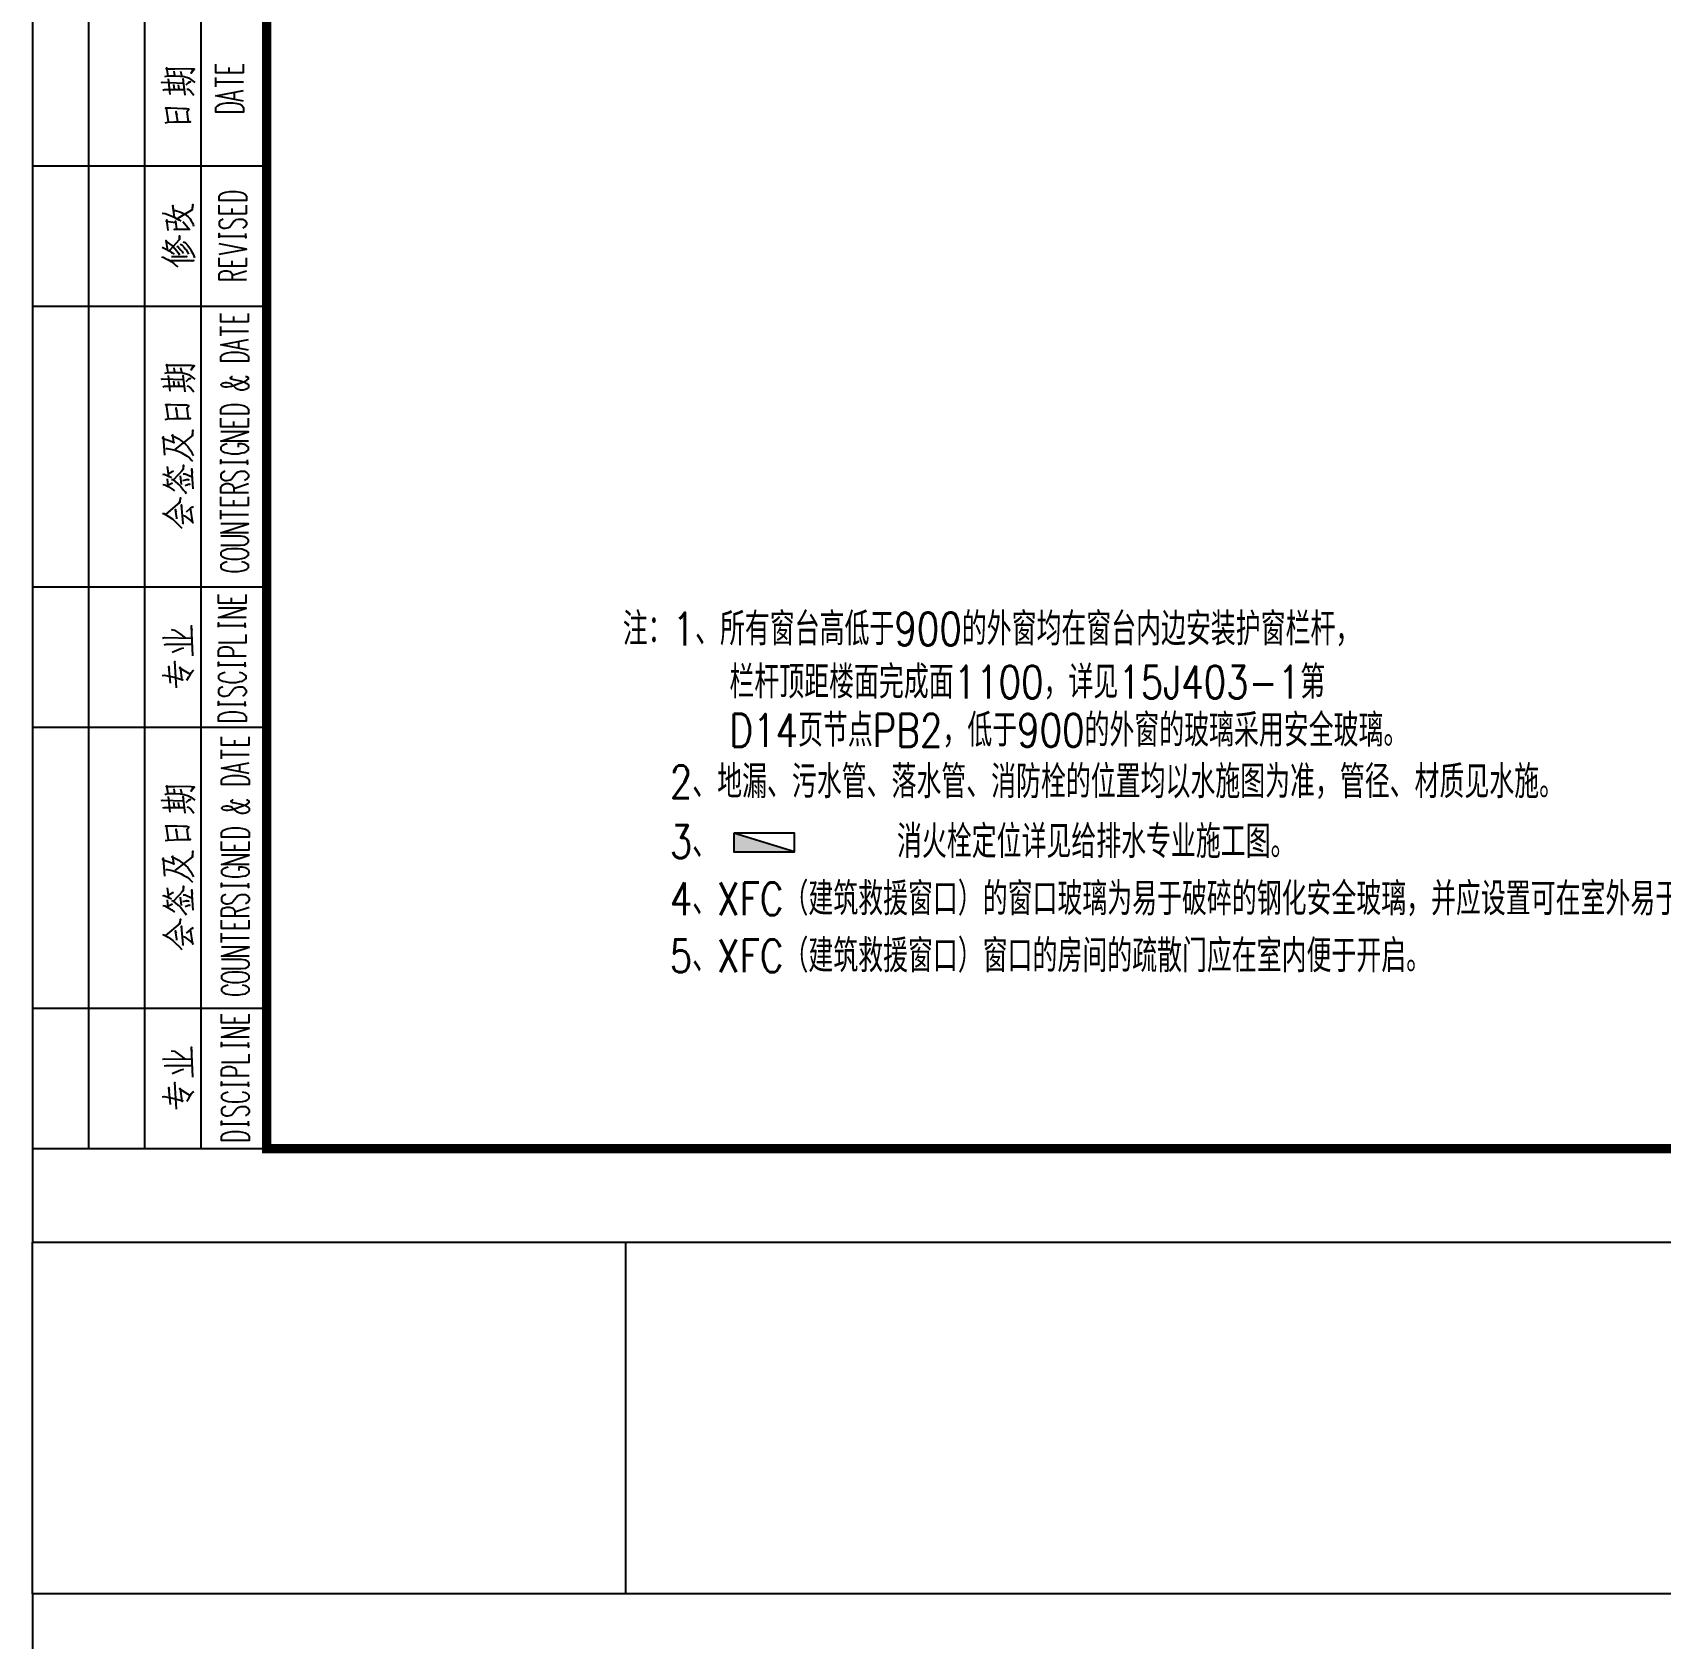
# Model space of a CAD drawing. Extents: x 5904849 to 6011887, y -826029 to -177002.
# Drawn here: x 5904849 to 5922234, y -455331 to -438174 of the extents above; entities that cross this region are included whole.
import ezdxf

# ---------------------------------------------------------------- set-up
doc = ezdxf.new("R2010")
doc.units = 0
doc.header["$LTSCALE"] = 1000
doc.header["$MEASUREMENT"] = 0
doc.layers.get('0').update_dxf_attribs({"linetype": 'CONTINUOUS'})
for name, color, linetype in [('PUB_TITLE', 4, 'CONTINUOUS'), ('WP_F_PJ', 7, 'CONTINUOUS'), ('文字', 11, 'CONTINUOUS')]:
    doc.layers.add(name, color=color, linetype=linetype)
doc.styles.add('HZ1', font='txt.shx', dxfattribs={"bigfont": 'hzdx.shx'})
doc.styles.get("Standard").update_dxf_attribs({"font": 'GBENOR', "bigfont": 'GBCBIG'})

# ---------------------------------------------------------------- blocks, each defined once
blk = doc.blocks.new('$QC001_5')
blk.add_line((-325, 200), (325, 0))
blk.add_lwpolyline([(325, 0), (325, 200), (-325, 200), (-325, 0)], close=True)
blk.add_solid([(-325, 200), (325, 200), (-325, 200), (325, 0)])
at = {"flags": 1}
for tag in ['UNIT', 'WHAT', 'SPEC']:
    blk.add_attdef(tag, (0, 0), '', height=0.001, dxfattribs=at)
blk = doc.blocks.new('A$C04D97144')
for p, q in [((6, 0), (6, 180)), ((12, 0), (12, 180)), ((18, 0), (18, 180)), ((0, 105), (25, 105)), ((0, 90), (25, 90)), ((0, 60), (25, 60)), ((0, 45), (25, 45)), ((0, 15), (25, 15))]:
    blk.add_line(p, q)
blk.add_lwpolyline([(0, 180), (0, 0), (25, 0), (25, 180)], close=True)
for points in [[(14.49, 114.6), (14.34, 115.45), (14.27, 115.36), (15.13, 115.36), (15.19, 115.36), (16.46, 115.39), (16.95, 115.36), (17.23, 115.33), (17.31, 115.31), (16.95, 114.89), (17.2, 115.28)], [(15.19, 114.62), (15.11, 115.11)], [(15.93, 114.57), (15.93, 114.62), (15.85, 115.07)], [(22.54, 114.92), (19.59, 114.92), (19.59, 115.83)], [(21, 114.92), (21, 115.48)], [(22.54, 114.92), (22.54, 115.83)], [(13.75, 113.87), (13.92, 113.91), (16.13, 113.83)], [(13.92, 113.06), (14.09, 113.13), (16.21, 113.13)], [(14.14, 114.51), (14.45, 114.6), (15.08, 114.6), (15.76, 114.57), (16.18, 114.51), (16.64, 114.37), (16.92, 114.2), (17.34, 113.88)], [(14.69, 112.61), (14.52, 114.29)], [(15.16, 113.16), (15.08, 113.66)], [(15.65, 113.17), (15.57, 113.63)], [(16.29, 112.53), (16.07, 114.29), (16.04, 114.2), (16.13, 114.09)], [(16.39, 113.63), (16.72, 113.94), (16.86, 113.94), (16.61, 113.83)], [(16.46, 113.17), (16.61, 113.16), (16.89, 112.92), (17.09, 112.72), (17.23, 112.53)], [(19.59, 113.44), (19.59, 114.43)], [(19.59, 113.94), (22.54, 113.94)], [(22.54, 111.9), (19.59, 112.47), (22.54, 113.03)], [(22.54, 110.72), (19.59, 110.72), (19.59, 111.21), (19.75, 111.41), (20.05, 111.56), (20.3, 111.63), (20.75, 111.7), (21.44, 111.7), (21.85, 111.63), (22.15, 111.56), (22.4, 111.41), (22.54, 111.21), (22.54, 110.72), (22.54, 110.72)], [(21.55, 112.12), (21.55, 112.81)], [(14.17, 109.58), (14.45, 109.64), (15.08, 109.67), (15.73, 109.69), (15.82, 109.69), (16.28, 109.69), (16.86, 109.69), (16.67, 109.69), (16.5, 110.8), (16.7, 111.02), (16.43, 111.08), (16.1, 111.08), (15.44, 111.12), (14.77, 111.13), (14.2, 111.13), (14.28, 111.16), (14.49, 109.67)], [(15.51, 109.69), (15.33, 110.8), (15.3, 110.69), (15.41, 110.42)], [(15.54, 99.35), (15.57, 99.43), (17.09, 100.31), (17.12, 100.84), (17.03, 100.34), (16.86, 100.2)], [(22.86, 101.27), (19.92, 101.27), (19.92, 101.75), (20.06, 101.97), (20.36, 102.11), (20.61, 102.18), (21.07, 102.24), (21.76, 102.24), (22.17, 102.18), (22.47, 102.11), (22.72, 101.97), (22.86, 101.75), (22.86, 101.27), (22.86, 101.27)], [(13.84, 99.93), (14.17, 99.88), (14.63, 99.71), (15.11, 99.49), (15.41, 99.32), (15.65, 99.21), (15.85, 99.08)], [(14.49, 98.06), (14.34, 99.21), (14.27, 99.08), (15.25, 98.94), (15.25, 99.08), (15.36, 98.23), (15.11, 98.19), (15.41, 98.23), (16.7, 98.2)], [(15.16, 99.49), (14.99, 100.76), (14.97, 100.62), (15.02, 100.39)], [(15.11, 100.2), (15.27, 100.2), (15.73, 100.07), (15.99, 99.96), (16.21, 99.85), (16.42, 99.71), (16.61, 99.54), (16.81, 99.35), (16.95, 99.11), (17.09, 98.89), (17.14, 98.72), (17.2, 98.55)], [(22.86, 99.87), (19.92, 99.87), (19.92, 100.78)], [(20.36, 99.3), (20.06, 99.16), (19.92, 98.96), (19.92, 98.67), (20.06, 98.47), (20.36, 98.33), (20.61, 98.33), (20.91, 98.39), (21.07, 98.47), (21.16, 98.61), (21.46, 99.02), (21.62, 99.16), (21.76, 99.24), (22.01, 99.3), (22.47, 99.3), (22.72, 99.16), (22.86, 98.96), (22.86, 98.67), (22.72, 98.47), (22.47, 98.33)], [(21.32, 99.87), (21.32, 100.43)], [(22.86, 99.87), (22.86, 100.78)], [(14.66, 95.91), (14.69, 96.02), (15.71, 97.13), (15.68, 97.5), (15.68, 97.13), (15.57, 96.99)], [(16.81, 98.12), (16.04, 99)], [(19.92, 97.28), (19.92, 97.75), (19.92, 97.48), (22.78, 97.48), (22.78, 97.28), (22.78, 97.75)], [(13.84, 96.29), (14.27, 96.08), (14.6, 95.91), (14.85, 95.72), (14.91, 95.69), (15.11, 95.55)], [(14.38, 96.02), (14.41, 96.14), (14.28, 96.99), (14.23, 96.93), (14.63, 96.65), (14.97, 96.4), (15.19, 96.16), (15.4, 95.91), (15.58, 95.66), (15.71, 95.49)], [(15.41, 96.4), (15.51, 96.36), (15.54, 96.33), (15.76, 96.05), (15.96, 95.83), (16.1, 95.63)], [(15.76, 96.62), (15.87, 96.57), (15.93, 96.54), (16.21, 96.22), (16.24, 96.16), (16.39, 96), (16.53, 95.77), (16.67, 95.55)], [(16.1, 96.88), (16.29, 96.79), (16.57, 96.47), (16.81, 96.19), (16.95, 95.91), (17.12, 95.63), (17.23, 95.38), (17.28, 95.17)], [(19.92, 95.53), (22.86, 96.08), (19.92, 96.65)], [(13.78, 95.27), (13.95, 95.23), (14.41, 94.98), (14.45, 94.98), (14.8, 94.75), (15.08, 94.56), (15.3, 94.35), (15.51, 94.18)], [(14.74, 94.86), (17.23, 94.86), (17, 94.81), (16.57, 94.86)], [(14.83, 95.3), (16.46, 95.3), (16.28, 95.27), (16.13, 95.3)], [(22.86, 94.26), (19.92, 94.26), (19.92, 95.17)], [(21.32, 94.26), (21.32, 94.83)], [(22.86, 94.26), (22.86, 95.17)], [(22.86, 92.8), (19.92, 92.8), (19.92, 93.43), (20.06, 93.63), (20.22, 93.71), (20.47, 93.77), (20.77, 93.77), (21.07, 93.71), (21.16, 93.63), (21.32, 93.43), (21.32, 92.8)], [(21.32, 93.29), (22.86, 93.77)], [(23.05, 88.31), (20.09, 88.31), (20.09, 89.22)], [(21.49, 88.31), (21.49, 88.87)], [(23.05, 88.31), (23.05, 89.22)], [(20.09, 86.83), (20.09, 87.82)], [(20.09, 87.33), (23.05, 87.33)], [(23.05, 85.29), (20.09, 85.86), (23.05, 86.42)], [(22.04, 85.51), (22.04, 86.2)], [(14.49, 82.9), (14.34, 83.77), (14.27, 83.67), (15.13, 83.67), (15.19, 83.67), (16.46, 83.7), (16.95, 83.67), (17.23, 83.64), (17.31, 83.62), (16.95, 83.2), (17.2, 83.59)], [(23.05, 84.11), (20.09, 84.11), (20.09, 84.6), (20.25, 84.8), (20.55, 84.94), (20.8, 85.02), (21.26, 85.09), (21.95, 85.09), (22.34, 85.02), (22.65, 84.94), (22.89, 84.8), (23.05, 84.6), (23.05, 84.11), (23.05, 84.11)], [(13.75, 82.18), (13.92, 82.23), (16.13, 82.15)], [(14.14, 82.82), (14.45, 82.9), (15.08, 82.9), (15.76, 82.89), (16.18, 82.82), (16.64, 82.68), (16.92, 82.51), (17.34, 82.19)], [(14.69, 80.92), (14.52, 82.6)], [(15.16, 81.46), (15.08, 81.97)], [(15.19, 82.93), (15.11, 83.42)], [(15.65, 81.49), (15.57, 81.94)], [(15.93, 82.89), (15.93, 82.93), (15.85, 83.39)], [(16.29, 80.84), (16.07, 82.6), (16.04, 82.51), (16.13, 82.4)], [(16.39, 81.94), (16.72, 82.26), (16.86, 82.26), (16.61, 82.15)], [(21.35, 82.43), (21.26, 82.43), (21.1, 82.35), (21.1, 82.29), (21.26, 82.21), (21.49, 82.15), (22.2, 82.01), (22.65, 81.87), (22.89, 81.72), (23.05, 81.58), (23.05, 81.3), (22.89, 81.17), (22.75, 81.1), (22.5, 81.03), (22.2, 81.03), (21.95, 81.1), (21.79, 81.17), (21.26, 81.66), (21.1, 81.72), (20.8, 81.8), (20.55, 81.8), (20.25, 81.72), (20.09, 81.58), (20.25, 81.44), (20.55, 81.38), (20.8, 81.38), (21.26, 81.44), (21.65, 81.58), (22.65, 81.94), (22.89, 82.08), (23.05, 82.21), (23.05, 82.35), (22.89, 82.43), (22.75, 82.43)], [(13.92, 81.38), (14.09, 81.44), (16.21, 81.44)], [(16.46, 81.49), (16.61, 81.46), (16.89, 81.24), (17.09, 81.03), (17.23, 80.84)], [(14.17, 77.89), (14.45, 77.95), (15.08, 77.98), (15.73, 78), (15.82, 78), (16.28, 78), (16.86, 78), (16.67, 78), (16.5, 79.12), (16.7, 79.34), (16.43, 79.4), (16.1, 79.4), (15.44, 79.43), (14.77, 79.45), (14.2, 79.45), (14.28, 79.48), (14.49, 77.98)], [(15.51, 78), (15.33, 79.12), (15.3, 79.01), (15.41, 78.74)], [(23.05, 78.5), (20.09, 78.5), (20.09, 78.99), (20.25, 79.21), (20.55, 79.35), (20.8, 79.41), (21.26, 79.49), (21.95, 79.49), (22.34, 79.41), (22.65, 79.35), (22.89, 79.21), (23.05, 78.99), (23.05, 78.5), (23.05, 78.5)], [(15.22, 74.69), (17.12, 76.16), (17.12, 76.76), (17.06, 76.23), (17.03, 76.16), (16.81, 75.94)], [(23.05, 77.11), (20.09, 77.11), (20.09, 78.02)], [(23.05, 75.57), (20.09, 75.57), (23.05, 76.56), (20.09, 76.56)], [(21.49, 77.11), (21.49, 77.67)], [(23.05, 77.11), (23.05, 78.02)], [(14.14, 74.09), (14, 76.02), (13.89, 75.88), (14.06, 75.82), (14.6, 75.63), (15.13, 75.42), (15.08, 75.38), (15.08, 75.42), (14.97, 76.24), (14.88, 76.16), (15.19, 76.02), (15.47, 75.88), (15.68, 75.77), (15.85, 75.63), (16.13, 75.42), (16.35, 75.24), (16.57, 75), (16.72, 74.8), (16.89, 74.54), (17.06, 74.26), (17.2, 74.04)], [(14.23, 74.8), (14.38, 74.8), (14.91, 74.69), (15.22, 74.61), (15.54, 74.5), (15.87, 74.36), (16.15, 74.18), (16.5, 73.98), (16.75, 73.79), (16.98, 73.55), (17.09, 73.44)], [(20.8, 75.28), (20.55, 75.22), (20.25, 75.08), (20.09, 74.94), (20.09, 74.65), (20.25, 74.51), (20.55, 74.37), (20.8, 74.31), (21.26, 74.23), (21.95, 74.23), (22.34, 74.31), (22.65, 74.37), (22.89, 74.51), (23.05, 74.65), (23.05, 74.94), (22.89, 75.08), (22.65, 75.22), (22.34, 75.28), (21.95, 75.28), (21.95, 74.94)], [(15.05, 71.43), (16.13, 72.56), (16.13, 73.02), (16.1, 72.56), (15.9, 72.33)], [(20.11, 73.11), (20.11, 73.59), (20.11, 73.32), (22.95, 73.32), (22.95, 73.11), (22.95, 73.59)], [(13.92, 72), (14.06, 72.03), (14.85, 71.69)], [(14.49, 70.73), (14.41, 71.54)], [(14.56, 71.83), (14.42, 72.85)], [(14.6, 72.14), (15.05, 72.39)], [(14.85, 71.48), (14.99, 71.47), (15.51, 71.01), (15.57, 70.98), (15.82, 70.74), (16.13, 70.35), (16.28, 70.16), (16.42, 69.96)], [(15.76, 71.86), (15.87, 70.95)], [(16.04, 71.37), (16.46, 71.48), (16.7, 71.43), (16.39, 71.43)], [(16.07, 72.08), (16.28, 72.08), (17.06, 71.75)], [(17.14, 70.46), (17, 72.63), (17, 72.49), (17.03, 72.17)], [(20.55, 72.35), (20.25, 72.2), (20.09, 72), (20.09, 71.72), (20.25, 71.51), (20.55, 71.37), (20.8, 71.37), (21.1, 71.43), (21.26, 71.51), (21.35, 71.65), (21.65, 72.06), (21.79, 72.2), (21.95, 72.28), (22.2, 72.35), (22.65, 72.35), (22.89, 72.2), (23.05, 72), (23.05, 71.72), (22.89, 71.51), (22.65, 71.37)], [(13.92, 70.95), (14.12, 70.92), (14.55, 70.7), (14.88, 70.49), (15.16, 70.27)], [(14.52, 70.92), (14.94, 71.12)], [(16.28, 70.84), (16.64, 70.98), (16.81, 70.98), (16.57, 70.95)], [(23.05, 70.04), (20.09, 70.04), (20.09, 70.66), (20.25, 70.88), (20.39, 70.95), (20.64, 71.03), (20.94, 71.03), (21.26, 70.95), (21.35, 70.88), (21.49, 70.66), (21.49, 70.04)], [(23.05, 68.7), (20.09, 68.7), (20.09, 69.61)], [(21.49, 70.52), (23.05, 71.03)], [(23.05, 68.7), (23.05, 69.61)], [(13.89, 67.85), (14.03, 67.84), (14.49, 67.57), (14.97, 67.24), (15.27, 66.96), (15.62, 66.61), (15.93, 66.27)], [(14.23, 67.74), (15.76, 69.05), (15.76, 69.08), (15.79, 69.5), (15.71, 69.05), (15.57, 68.87)], [(15.4, 67.27), (15.4, 67.29), (15.4, 67.35), (15.27, 68.26), (15.27, 68.13), (15.33, 67.99)], [(16.04, 66.69), (16.07, 66.82), (15.9, 68.76), (15.87, 68.65), (15.9, 68.54)], [(16.13, 67.63), (16.24, 67.6), (16.78, 67.18), (17.09, 66.93), (17.12, 66.83), (16.86, 68.4), (16.39, 67.99)], [(16.86, 68.4), (17, 68.51), (17.17, 68.59)], [(20.09, 67.24), (20.09, 68.21)], [(21.49, 68.7), (21.49, 69.27)], [(20.09, 67.73), (23.05, 67.73)], [(23.05, 65.76), (20.09, 65.76), (23.05, 66.75), (20.09, 66.75)], [(20.09, 64.44), (22.2, 64.44), (22.65, 64.51), (22.89, 64.65), (23.05, 64.85), (23.05, 64.99), (22.89, 65.21), (22.65, 65.35), (22.2, 65.42), (20.09, 65.42)], [(20.09, 63.39), (20.25, 63.25), (20.55, 63.11), (20.8, 63.05), (21.26, 62.97), (21.95, 62.97), (22.34, 63.05), (22.65, 63.11), (22.89, 63.25), (23.05, 63.39), (23.05, 63.67), (22.89, 63.81), (22.65, 63.94), (22.34, 64.02), (21.95, 64.08), (21.26, 64.08), (20.8, 64.02), (20.55, 63.94), (20.25, 63.81), (20.09, 63.67), (20.09, 63.39), (20.09, 63.39)], [(20.8, 62.68), (20.55, 62.62), (20.25, 62.48), (20.09, 62.34), (20.09, 62.06), (20.25, 61.91), (20.55, 61.77), (20.8, 61.71), (21.26, 61.63), (21.95, 61.63), (22.34, 61.71), (22.65, 61.77), (22.89, 61.91), (23.05, 62.06), (23.05, 62.34), (22.89, 62.48), (22.65, 62.62), (22.34, 62.68)], [(22.81, 58.27), (19.86, 58.27), (19.86, 59.18)], [(22.81, 58.27), (22.81, 59.18)], [(22.81, 56.73), (19.86, 56.73), (22.81, 57.72), (19.86, 57.72)], [(21.26, 58.27), (21.26, 58.83)], [(17.12, 52.63), (16.98, 55.83), (16.95, 55.69), (17, 55.38)], [(19.87, 55.68), (19.87, 56.15), (19.87, 55.88), (22.72, 55.88), (22.72, 55.68), (22.72, 56.15)], [(13.86, 54.53), (14.09, 54.59), (17.03, 54.53)], [(14.8, 55.44), (15.16, 55.38), (15.71, 55.02), (16.28, 54.56)], [(19.86, 54.07), (22.81, 54.07), (22.81, 54.91)], [(14.06, 53.82), (14.31, 53.87), (17.06, 53.87)], [(14.91, 53.02), (15.85, 53.43), (16.15, 53.48)], [(22.81, 52.6), (19.86, 52.6), (19.86, 53.23), (20.01, 53.45), (20.16, 53.51), (20.41, 53.59), (20.86, 53.59), (21.11, 53.51), (21.26, 53.45), (21.41, 53.23), (21.41, 52.6)], [(13.84, 50.54), (14.06, 50.56), (15.11, 50.34), (16.04, 50.08), (15.99, 50.02), (15.79, 51.39), (15.71, 51.36), (16.84, 50.68)], [(14.74, 49.71), (14.55, 51.5), (14.55, 51.39), (14.6, 51.18)], [(15.36, 49.2), (15.19, 52.03), (15.16, 51.89), (15.19, 51.72)], [(16.46, 50.05), (16.7, 50.4), (16.84, 50.62), (16.98, 50.87), (17.09, 51.01), (17.23, 51.11)], [(20.56, 50.85), (20.31, 50.78), (20.01, 50.65), (19.86, 50.51), (19.86, 50.23), (20.01, 50.08), (20.31, 49.94), (20.56, 49.88), (21.02, 49.8), (21.71, 49.8), (22.1, 49.88), (22.42, 49.94), (22.65, 50.08), (22.81, 50.23), (22.81, 50.51), (22.65, 50.65), (22.42, 50.78), (22.1, 50.85)], [(19.87, 51.48), (19.87, 51.95), (19.87, 51.69), (22.72, 51.69), (22.72, 51.48), (22.72, 51.95)], [(20.31, 49.31), (20.01, 49.17), (19.86, 48.97), (19.86, 48.69), (20.01, 48.47), (20.31, 48.34), (20.56, 48.34), (20.86, 48.4), (21.02, 48.47), (21.11, 48.61), (21.41, 49.03), (21.55, 49.17), (21.71, 49.24), (21.96, 49.31), (22.42, 49.31), (22.65, 49.17), (22.81, 48.97), (22.81, 48.69), (22.65, 48.47), (22.42, 48.34)], [(19.87, 47.29), (19.87, 47.74), (19.87, 47.48), (22.72, 47.48), (22.72, 47.29), (22.72, 47.74)], [(22.81, 45.67), (19.86, 45.67), (19.86, 46.16), (20.01, 46.38), (20.31, 46.52), (20.56, 46.58), (21.02, 46.66), (21.71, 46.66), (22.1, 46.58), (22.42, 46.52), (22.65, 46.38), (22.81, 46.16), (22.81, 45.67), (22.81, 45.67)], [(23.13, 43.08), (20.19, 43.08), (20.19, 43.99)], [(21.59, 43.08), (21.59, 43.64)], [(23.13, 43.08), (23.13, 43.99)], [(20.19, 41.62), (20.19, 42.59)], [(20.19, 42.1), (23.13, 42.1)], [(23.13, 40.08), (20.19, 40.63), (23.13, 41.19)], [(22.14, 40.28), (22.14, 40.97)], [(14.49, 37.91), (14.34, 38.76), (14.27, 38.68), (15.13, 38.68), (15.19, 38.68), (16.46, 38.71), (16.95, 38.68), (17.23, 38.65), (17.31, 38.62), (16.95, 38.19), (17.2, 38.59)], [(15.19, 37.94), (15.11, 38.43)], [(15.93, 37.88), (15.93, 37.94), (15.85, 38.4)], [(23.13, 38.88), (20.19, 38.88), (20.19, 39.37), (20.33, 39.58), (20.63, 39.72), (20.88, 39.79), (21.33, 39.86), (22.03, 39.86), (22.43, 39.79), (22.73, 39.72), (22.98, 39.58), (23.13, 39.37), (23.13, 38.88), (23.13, 38.88)], [(13.75, 37.17), (13.92, 37.23), (16.13, 37.14)], [(14.14, 37.83), (14.45, 37.91), (15.08, 37.91), (15.76, 37.88), (16.18, 37.83), (16.64, 37.69), (16.92, 37.52), (17.34, 37.2)], [(14.69, 35.93), (14.52, 37.6)], [(15.16, 36.46), (15.08, 36.98)], [(15.65, 36.5), (15.57, 36.95)], [(16.29, 35.84), (16.07, 37.6), (16.04, 37.52), (16.13, 37.41)], [(16.39, 36.95), (16.72, 37.27), (16.86, 37.27), (16.61, 37.14)], [(21.43, 37.2), (21.33, 37.2), (21.18, 37.12), (21.18, 37.06), (21.33, 36.98), (21.59, 36.92), (22.28, 36.78), (22.73, 36.64), (22.98, 36.5), (23.13, 36.35), (23.13, 36.09), (22.98, 35.95), (22.83, 35.87), (22.58, 35.8), (22.28, 35.8), (22.03, 35.87), (21.88, 35.95), (21.33, 36.43), (21.18, 36.5), (20.88, 36.57), (20.63, 36.57), (20.33, 36.5), (20.19, 36.35), (20.33, 36.21), (20.63, 36.15), (20.88, 36.15), (21.33, 36.21), (21.73, 36.35), (22.73, 36.72), (22.98, 36.86), (23.13, 36.98), (23.13, 37.12), (22.98, 37.2), (22.83, 37.2)], [(13.92, 36.39), (14.09, 36.43), (16.21, 36.43)], [(16.46, 36.5), (16.61, 36.46), (16.89, 36.24), (17.09, 36.04), (17.23, 35.84)], [(14.17, 32.9), (14.45, 32.95), (15.08, 32.98), (15.73, 33.01), (15.82, 33.01), (16.28, 33.01), (16.86, 33.01), (16.67, 33.01), (16.5, 34.11), (16.7, 34.34), (16.43, 34.39), (16.1, 34.39), (15.44, 34.42), (14.77, 34.45), (14.2, 34.45), (14.28, 34.49), (14.49, 32.98)], [(15.51, 33.01), (15.33, 34.11), (15.3, 34), (15.41, 33.75)], [(23.13, 33.28), (20.19, 33.28), (20.19, 33.78), (20.33, 33.98), (20.63, 34.12), (20.88, 34.19), (21.33, 34.27), (22.03, 34.27), (22.43, 34.19), (22.73, 34.12), (22.98, 33.98), (23.13, 33.78), (23.13, 33.28), (23.13, 33.28)], [(15.22, 29.69), (17.12, 31.17), (17.12, 31.77), (17.06, 31.22), (17.03, 31.17), (16.81, 30.93)], [(23.13, 31.88), (20.19, 31.88), (20.19, 32.79)], [(23.13, 30.34), (20.19, 30.34), (23.13, 31.33), (20.19, 31.33)], [(21.59, 31.88), (21.59, 32.44)], [(23.13, 31.88), (23.13, 32.79)], [(14.14, 29.1), (14, 31.03), (13.89, 30.89), (14.06, 30.82), (14.6, 30.62), (15.13, 30.43), (15.08, 30.37), (15.08, 30.43), (14.97, 31.25), (14.88, 31.17), (15.19, 31.03), (15.47, 30.89), (15.68, 30.76), (15.85, 30.62), (16.13, 30.43), (16.35, 30.23), (16.57, 30.01), (16.72, 29.8), (16.89, 29.55), (17.06, 29.27), (17.2, 29.03)], [(14.23, 29.8), (14.38, 29.8), (14.91, 29.69), (15.22, 29.6), (15.54, 29.49), (15.87, 29.35), (16.15, 29.18), (16.5, 28.99), (16.75, 28.78), (16.98, 28.56), (17.09, 28.45)], [(20.88, 30.06), (20.63, 29.99), (20.33, 29.85), (20.19, 29.71), (20.19, 29.43), (20.33, 29.29), (20.63, 29.14), (20.88, 29.08), (21.33, 29.02), (22.03, 29.02), (22.43, 29.08), (22.73, 29.14), (22.98, 29.29), (23.13, 29.43), (23.13, 29.71), (22.98, 29.85), (22.73, 29.99), (22.43, 30.06), (22.03, 30.06), (22.03, 29.71)], [(14.56, 26.83), (14.42, 27.86)], [(15.05, 26.43), (16.13, 27.57), (16.13, 28.01), (16.1, 27.57), (15.9, 27.34)], [(20.19, 27.89), (20.19, 28.36), (20.19, 28.09), (23.05, 28.09), (23.05, 27.89), (23.05, 28.36)], [(13.92, 26.99), (14.06, 27.02), (14.85, 26.69)], [(14.49, 25.72), (14.41, 26.55)], [(14.52, 25.92), (14.94, 26.13)], [(14.6, 27.15), (15.05, 27.4)], [(14.85, 26.49), (14.99, 26.46), (15.51, 26), (15.57, 25.99), (15.82, 25.75), (16.13, 25.36), (16.28, 25.15), (16.42, 24.97)], [(15.76, 26.85), (15.87, 25.95)], [(16.04, 26.38), (16.46, 26.49), (16.7, 26.43), (16.39, 26.43)], [(16.07, 27.09), (16.28, 27.09), (17.06, 26.74)], [(17.14, 25.47), (17, 27.62), (17, 27.48), (17.03, 27.16)], [(20.63, 27.12), (20.33, 26.98), (20.19, 26.77), (20.19, 26.49), (20.33, 26.28), (20.63, 26.14), (20.88, 26.14), (21.18, 26.21), (21.33, 26.28), (21.43, 26.43), (21.73, 26.83), (21.88, 26.98), (22.03, 27.05), (22.28, 27.12), (22.73, 27.12), (22.98, 26.98), (23.13, 26.77), (23.13, 26.49), (22.98, 26.28), (22.73, 26.14)], [(13.92, 25.95), (14.12, 25.92), (14.55, 25.69), (14.88, 25.5), (15.16, 25.26)], [(14.23, 22.75), (15.76, 24.05), (15.76, 24.09), (15.79, 24.51), (15.71, 24.05), (15.57, 23.88)], [(16.28, 25.84), (16.64, 25.99), (16.81, 25.99), (16.57, 25.95)], [(23.13, 24.81), (20.19, 24.81), (20.19, 25.44), (20.33, 25.66), (20.49, 25.72), (20.74, 25.8), (21.04, 25.8), (21.33, 25.72), (21.43, 25.66), (21.59, 25.44), (21.59, 24.81)], [(23.13, 23.49), (20.19, 23.49), (20.19, 24.38)], [(21.59, 25.3), (23.13, 25.8)], [(23.13, 23.49), (23.13, 24.38)], [(13.89, 22.86), (14.03, 22.83), (14.49, 22.58), (14.97, 22.23), (15.27, 21.95), (15.62, 21.62), (15.93, 21.27)], [(15.4, 22.26), (15.4, 22.29), (15.4, 22.36), (15.27, 23.25), (15.27, 23.14), (15.33, 23)], [(16.04, 21.7), (16.07, 21.81), (15.9, 23.77), (15.87, 23.66), (15.9, 23.54)], [(16.13, 22.64), (16.24, 22.61), (16.78, 22.18), (17.09, 21.93), (17.12, 21.84), (16.86, 23.39), (16.39, 23)], [(16.86, 23.39), (17, 23.52), (17.17, 23.6)], [(20.19, 22.01), (20.19, 22.99)], [(21.59, 23.49), (21.59, 24.04)], [(20.19, 22.5), (23.13, 22.5)], [(23.13, 20.54), (20.19, 20.54), (23.13, 21.52), (20.19, 21.52)], [(20.19, 19.22), (22.28, 19.22), (22.73, 19.28), (22.98, 19.42), (23.13, 19.62), (23.13, 19.77), (22.98, 19.99), (22.73, 20.13), (22.28, 20.19), (20.19, 20.19)], [(20.19, 18.16), (20.33, 18.02), (20.63, 17.88), (20.88, 17.82), (21.33, 17.74), (22.03, 17.74), (22.43, 17.82), (22.73, 17.88), (22.98, 18.02), (23.13, 18.16), (23.13, 18.45), (22.98, 18.59), (22.73, 18.73), (22.43, 18.79), (22.03, 18.85), (21.33, 18.85), (20.88, 18.79), (20.63, 18.73), (20.33, 18.59), (20.19, 18.45), (20.19, 18.16), (20.19, 18.16)], [(20.88, 17.46), (20.63, 17.39), (20.33, 17.25), (20.19, 17.11), (20.19, 16.83), (20.33, 16.69), (20.63, 16.54), (20.88, 16.48), (21.33, 16.42), (22.03, 16.42), (22.43, 16.48), (22.73, 16.54), (22.98, 16.69), (23.13, 16.83), (23.13, 17.11), (22.98, 17.25), (22.73, 17.39), (22.43, 17.46)], [(23.13, 13.43), (20.19, 13.43), (20.19, 14.35)], [(21.59, 13.43), (21.59, 14)], [(23.13, 13.43), (23.13, 14.35)], [(23.13, 11.89), (20.19, 11.89), (23.13, 12.87), (20.19, 12.87)], [(14.8, 10.43), (15.16, 10.39), (15.71, 10.01), (16.28, 9.55)], [(17.12, 7.64), (16.98, 10.84), (16.95, 10.7), (17, 10.39)], [(20.19, 10.84), (20.19, 11.31), (20.19, 11.05), (23.05, 11.05), (23.05, 10.84), (23.05, 11.31)], [(13.86, 9.54), (14.09, 9.59), (17.03, 9.54)], [(14.06, 8.82), (14.31, 8.88), (17.06, 8.88)], [(20.19, 9.24), (23.13, 9.24), (23.13, 10.07)], [(23.13, 7.76), (20.19, 7.76), (20.19, 8.39), (20.33, 8.61), (20.49, 8.67), (20.74, 8.75), (21.18, 8.75), (21.43, 8.67), (21.59, 8.61), (21.73, 8.39), (21.73, 7.76)], [(14.91, 8.03), (15.85, 8.42), (16.15, 8.49)], [(15.36, 4.2), (15.19, 7.04), (15.16, 6.9), (15.19, 6.73)], [(20.19, 6.65), (20.19, 7.12), (20.19, 6.85), (23.05, 6.85), (23.05, 6.65), (23.05, 7.12)], [(13.84, 5.53), (14.06, 5.56), (15.11, 5.34), (16.04, 5.08), (15.99, 5.03), (15.79, 6.38), (15.71, 6.37), (16.84, 5.67)], [(14.74, 4.72), (14.55, 6.51), (14.55, 6.38), (14.6, 6.19)], [(16.46, 5.06), (16.7, 5.39), (16.84, 5.63), (16.98, 5.88), (17.09, 6.02), (17.23, 6.1)], [(20.88, 6.02), (20.63, 5.94), (20.33, 5.8), (20.19, 5.66), (20.19, 5.39), (20.33, 5.25), (20.63, 5.11), (20.88, 5.03), (21.33, 4.97), (22.03, 4.97), (22.43, 5.03), (22.73, 5.11), (22.98, 5.25), (23.13, 5.39), (23.13, 5.66), (22.98, 5.8), (22.73, 5.94), (22.43, 6.02)], [(20.63, 4.48), (20.33, 4.34), (20.19, 4.12), (20.19, 3.85), (20.33, 3.63), (20.63, 3.49), (20.88, 3.49), (21.18, 3.57), (21.33, 3.63), (21.43, 3.77), (21.73, 4.2), (21.88, 4.34), (22.03, 4.4), (22.28, 4.48), (22.73, 4.48), (22.98, 4.34), (23.13, 4.12), (23.13, 3.85), (22.98, 3.63), (22.73, 3.49)], [(20.19, 2.45), (20.19, 2.91), (20.19, 2.64), (23.05, 2.64), (23.05, 2.45), (23.05, 2.91)], [(23.13, 0.84), (20.19, 0.84), (20.19, 1.32), (20.33, 1.54), (20.63, 1.67), (20.88, 1.75), (21.33, 1.81), (22.03, 1.81), (22.43, 1.75), (22.73, 1.67), (22.98, 1.54), (23.13, 1.32), (23.13, 0.84), (23.13, 0.84)]]:
    blk.add_lwpolyline(points)
blk = doc.blocks.new('A$C1BD43FEB')
blk.add_blockref('A$C04D97144', (0, 0))
blk = doc.blocks.new('GXED01100007000C')
blk.add_blockref('A$C1BD43FEB', (-25, 0))

msp = doc.modelspace()

# ---------------------------------------------------------------- linework, layer by layer
at = {"color": 0}
msp.add_lwpolyline([(5904849.4, -451096.5), (5911181.2, -451096.5), (5911181.2, -454855.6), (5904849.4, -454855.6)], close=True, dxfattribs=at)
at = {"layer": 'PUB_TITLE', "color": 4}
for points in [[(5904849.4, -451096.5), (5964249.4, -451096.5), (5964249.4, -409096.5), (5904849.4, -409096.5)], [(5904849.4, -496855.6), (5964249.4, -496855.6), (5964249.4, -454855.6), (5904849.4, -454855.6)]]:
    msp.add_lwpolyline(points, close=True, dxfattribs=at)
at = {"layer": 'PUB_TITLE', "color": 4, "const_width": 100}
msp.add_lwpolyline([(5907349.4, -450096.5), (5963249.4, -450096.5), (5963249.4, -410096.5), (5907349.4, -410096.5)], close=True, dxfattribs=at)

# ---------------------------------------------------------------- block references
at = {"color": 0, "xscale": 100, "yscale": 100, "zscale": 100}
msp.add_blockref('GXED01100007000C', (5907349.4, -450096.5), dxfattribs=at)
at = {"layer": 'WP_F_PJ', "ltscale": 50, "rotation": 180}
msp.add_blockref('$QC001_5', (5912662.3, -446726.5), dxfattribs=at)

# ---------------------------------------------------------------- texts
at = {"layer": '文字', "style": 'HZ1', "width": 0.8}
for s, p in [('注：1、所有窗台高低于900的外窗均在窗台内边安装护窗栏杆，', (5911153.1, -444721.1)), ('栏杆顶距楼面完成面1100，详见15J403-1第', (5912292.2, -445289)), ('D14页节点PB2，低于900的外窗的玻璃采用安全玻璃。', (5912292.2, -445803.6)), ('2、地漏、污水管、落水管、消防栓的位置均以水施图为准，管径、材质见水施。', (5911654.9, -446353.6)), ('3、       消火栓定位详见给排水专业施工图。', (5911654.9, -446993.2)), ('4、XFC（建筑救援窗口）的窗口玻璃为易于破碎的钢化安全玻璃，并应设置可在室外易于识别的明显标志。', (5911654.9, -447604.4)), ('5、XFC（建筑救援窗口）窗口的房间的疏散门应在室内便于开启。', (5911654.9, -448213.2))]:
    msp.add_text(s, height=350, dxfattribs=at).set_placement(p)

doc.saveas('drawing.dxf')
